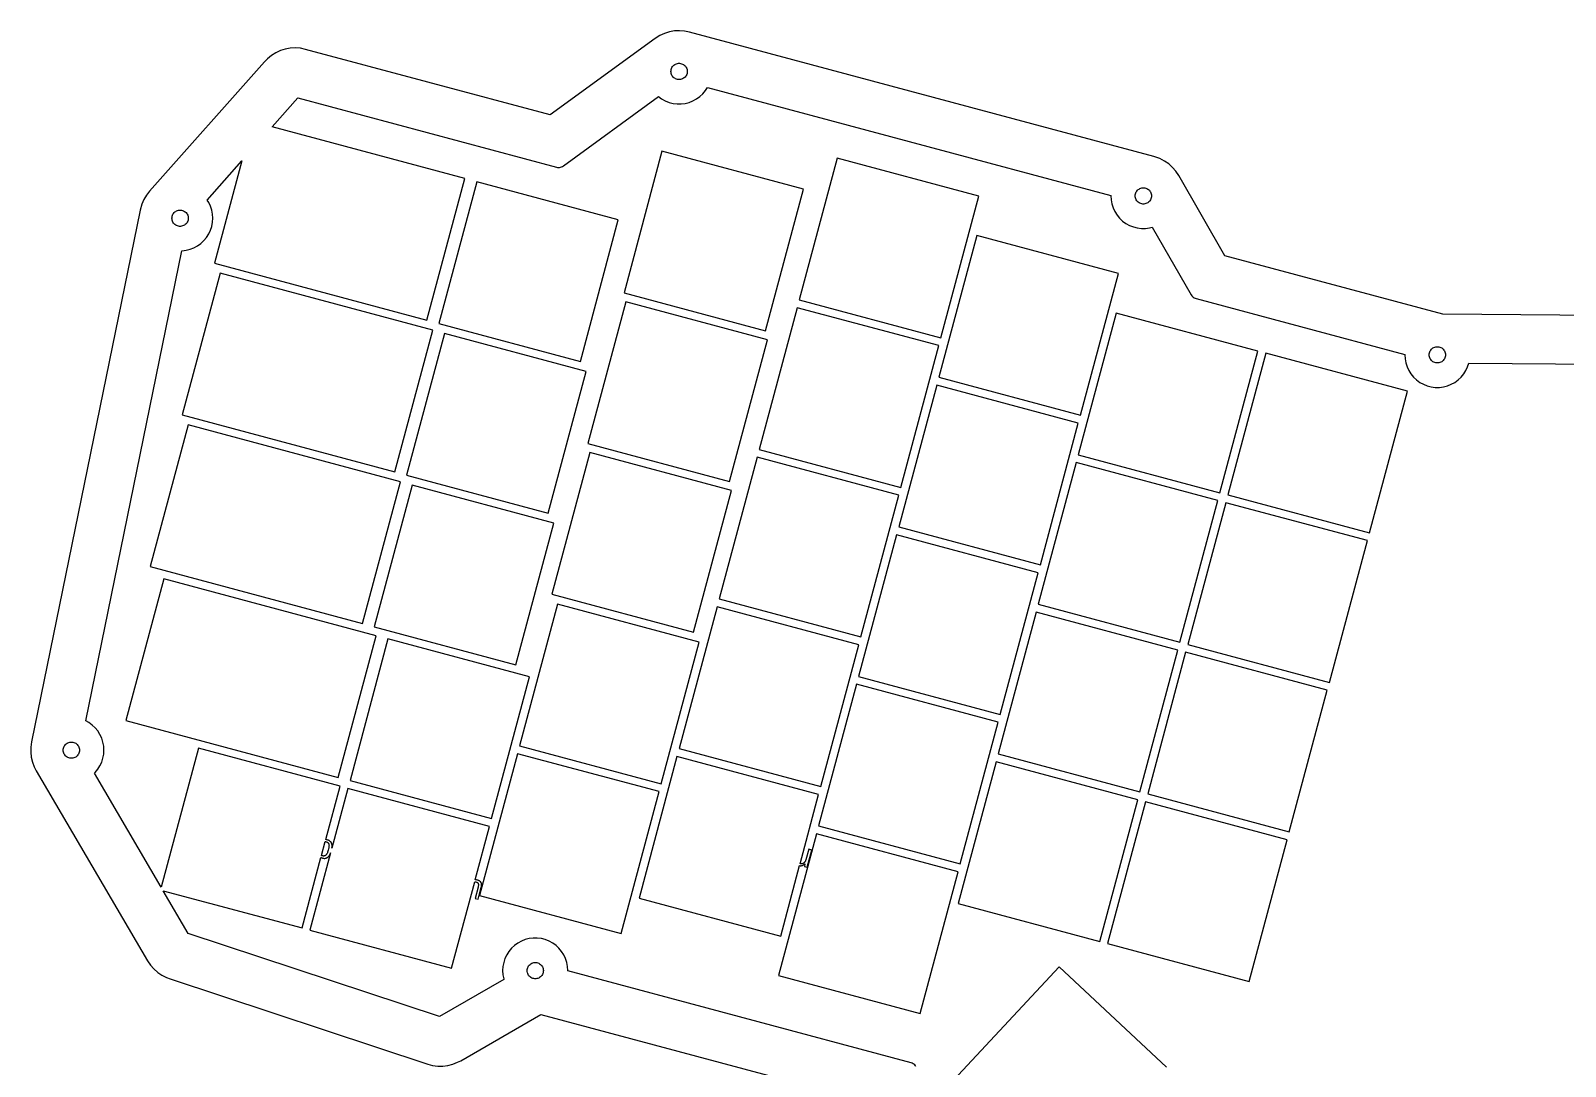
# Model space of a CAD drawing. Header units: metres. Extents: x -189 to 188, y -51 to 147.
# Drawn here: x -189.1 to -0.7, y 19.8 to 146.9 of the extents above; entities that cross this region are included whole.
import ezdxf

# ---------------------------------------------------------------- set-up
doc = ezdxf.new("R2010")
doc.units = ezdxf.units.M

msp = doc.modelspace()

# ---------------------------------------------------------------- linework, layer by layer
for p, q in [((-109.446, 146.926), (-110.073, 146.893)), ((-108.819, 146.88), (-109.446, 146.926)), ((-112.444, 145.966), (-125.308, 136.586)), ((-111.861, 146.332), (-112.444, 145.966)), ((-111.29, 146.594), (-111.861, 146.332)), ((-110.691, 146.782), (-111.29, 146.594)), ((-110.073, 146.893), (-110.691, 146.782)), ((-108.204, 146.756), (-108.819, 146.88)), ((-51.2139, 131.486), (-108.204, 146.756)), ((-160.037, 143.49), (-160.394, 143.126)), ((-159.549, 143.885), (-160.037, 143.49)), ((-159.016, 144.216), (-159.549, 143.885)), ((-158.445, 144.477), (-159.016, 144.216)), ((-157.846, 144.665), (-158.445, 144.477)), ((-157.228, 144.776), (-157.846, 144.665)), ((-156.601, 144.809), (-157.228, 144.776)), ((-155.974, 144.763), (-156.601, 144.809)), ((-155.359, 144.639), (-155.974, 144.763)), ((-125.308, 136.586), (-155.359, 144.639)), ((-160.394, 143.126), (-174.488, 127.232)), ((-110.498, 141.926), (-110.49, 142.051)), ((-110.49, 141.801), (-110.498, 141.926)), ((-110.49, 142.051), (-110.467, 142.175)), ((-110.467, 141.677), (-110.49, 141.801)), ((-110.467, 142.175), (-110.428, 142.294)), ((-110.428, 141.558), (-110.467, 141.677)), ((-110.428, 142.294), (-110.374, 142.408)), ((-110.374, 141.444), (-110.428, 141.558)), ((-110.374, 142.408), (-110.307, 142.514)), ((-110.307, 141.338), (-110.374, 141.444)), ((-110.307, 142.514), (-110.227, 142.611)), ((-110.227, 141.241), (-110.307, 141.338)), ((-110.227, 142.611), (-110.135, 142.697)), ((-110.135, 142.697), (-110.034, 142.77)), ((-110.034, 142.77), (-109.924, 142.831)), ((-109.924, 142.831), (-109.807, 142.877)), ((-109.807, 142.877), (-109.685, 142.908)), ((-109.685, 142.908), (-109.561, 142.924)), ((-109.561, 142.924), (-109.435, 142.924)), ((-109.435, 142.924), (-109.311, 142.908)), ((-109.311, 142.908), (-109.189, 142.877)), ((-109.189, 142.877), (-109.072, 142.831)), ((-109.072, 142.831), (-108.962, 142.77)), ((-108.962, 142.77), (-108.861, 142.697)), ((-108.861, 142.697), (-108.769, 142.611)), ((-108.769, 142.611), (-108.689, 142.514)), ((-108.689, 141.338), (-108.769, 141.241)), ((-108.689, 142.514), (-108.622, 142.408)), ((-108.622, 141.444), (-108.689, 141.338)), ((-108.622, 142.408), (-108.568, 142.294)), ((-108.568, 141.558), (-108.622, 141.444)), ((-108.568, 142.294), (-108.529, 142.175)), ((-108.529, 141.677), (-108.568, 141.558)), ((-108.529, 142.175), (-108.506, 142.051)), ((-108.506, 141.801), (-108.529, 141.677)), ((-108.506, 142.051), (-108.498, 141.926)), ((-108.498, 141.926), (-108.506, 141.801)), ((-110.135, 141.155), (-110.227, 141.241)), ((-110.034, 141.082), (-110.135, 141.155)), ((-109.924, 141.021), (-110.034, 141.082)), ((-109.807, 140.975), (-109.924, 141.021)), ((-109.685, 140.944), (-109.807, 140.975)), ((-109.561, 140.928), (-109.685, 140.944)), ((-109.435, 140.928), (-109.561, 140.928)), ((-109.311, 140.944), (-109.435, 140.928)), ((-109.189, 140.975), (-109.311, 140.944)), ((-109.072, 141.021), (-109.189, 140.975)), ((-108.962, 141.082), (-109.072, 141.021)), ((-108.861, 141.155), (-108.962, 141.082)), ((-108.769, 141.241), (-108.861, 141.155)), ((-106.582, 139.188), (-106.262, 139.575)), ((-106.262, 139.575), (-106.019, 139.958)), ((-106.019, 139.958), (-56.5057, 126.692)), ((-159.468, 135.127), (-156.315, 138.683)), ((-156.315, 138.683), (-124.553, 130.172)), ((-123.705, 130.33), (-112.038, 138.837)), ((-112.038, 138.837), (-111.641, 138.549)), ((-111.641, 138.549), (-111.201, 138.307)), ((-111.201, 138.307), (-110.734, 138.122)), ((-110.734, 138.122), (-110.247, 137.997)), ((-110.247, 137.997), (-109.749, 137.934)), ((-109.749, 137.934), (-109.247, 137.934)), ((-109.247, 137.934), (-108.748, 137.997)), ((-108.748, 137.997), (-108.262, 138.122)), ((-108.262, 138.122), (-107.795, 138.307)), ((-107.795, 138.307), (-107.355, 138.549)), ((-107.355, 138.549), (-106.948, 138.844)), ((-106.948, 138.844), (-106.582, 139.188)), ((-135.796, 128.784), (-159.468, 135.127)), ((-111.603, 132.138), (-116.262, 114.751)), ((-94.2163, 127.479), (-111.603, 132.138)), ((-167.434, 126.144), (-163.166, 130.957)), ((-163.166, 130.957), (-166.534, 118.386)), ((-124.553, 130.172), (-124.418, 130.146)), ((-124.418, 130.146), (-124.292, 130.138)), ((-124.292, 130.138), (-124.167, 130.146)), ((-124.167, 130.146), (-124.044, 130.17)), ((-124.044, 130.17), (-123.924, 130.209)), ((-123.924, 130.209), (-123.811, 130.262)), ((-123.811, 130.262), (-123.705, 130.33)), ((-90.089, 131.291), (-94.7477, 113.904)), ((-72.7023, 126.632), (-90.089, 131.291)), ((-50.4742, 131.224), (-51.2139, 131.486)), ((-49.9177, 130.933), (-50.4742, 131.224)), ((-49.4021, 130.574), (-49.9177, 130.933)), ((-48.9355, 130.154), (-49.4021, 130.574)), ((-48.5253, 129.679), (-48.9355, 130.154)), ((-140.454, 111.398), (-135.796, 128.784)), ((-134.346, 128.397), (-139.005, 111.01)), ((-116.959, 123.738), (-134.346, 128.397)), ((-48.1778, 129.156), (-48.5253, 129.679)), ((-42.4963, 119.315), (-48.1778, 129.156)), ((-174.874, 126.737), (-175.195, 126.198)), ((-174.488, 127.232), (-174.874, 126.737)), ((-98.875, 110.092), (-94.2163, 127.479)), ((-77.361, 109.245), (-72.7023, 126.632)), ((-56.5057, 126.692), (-56.508, 126.656)), ((-56.508, 126.656), (-56.4764, 126.155)), ((-53.508, 126.656), (-53.5001, 126.781)), ((-53.5001, 126.531), (-53.508, 126.656)), ((-53.5001, 126.781), (-53.4766, 126.905)), ((-53.4766, 126.407), (-53.5001, 126.531)), ((-53.4766, 126.905), (-53.4378, 127.024)), ((-53.4378, 126.288), (-53.4766, 126.407)), ((-53.4378, 127.024), (-53.3843, 127.138)), ((-53.3843, 126.174), (-53.4378, 126.288)), ((-53.3843, 127.138), (-53.317, 127.244)), ((-53.317, 127.244), (-53.237, 127.341)), ((-53.237, 127.341), (-53.1454, 127.426)), ((-53.1454, 127.426), (-53.0438, 127.5)), ((-53.0438, 127.5), (-52.9338, 127.561)), ((-52.9338, 127.561), (-52.817, 127.607)), ((-52.817, 127.607), (-52.6954, 127.638)), ((-52.6954, 127.638), (-52.5708, 127.654)), ((-52.5708, 127.654), (-52.4452, 127.654)), ((-52.4452, 127.654), (-52.3206, 127.638)), ((-52.3206, 127.638), (-52.199, 127.607)), ((-52.199, 127.607), (-52.0822, 127.561)), ((-52.0822, 127.561), (-51.9722, 127.5)), ((-51.9722, 127.5), (-51.8706, 127.426)), ((-51.8706, 127.426), (-51.779, 127.341)), ((-51.779, 127.341), (-51.699, 127.244)), ((-51.699, 127.244), (-51.6317, 127.138)), ((-51.6317, 127.138), (-51.5782, 127.024)), ((-51.5782, 126.288), (-51.6317, 126.174)), ((-51.5782, 127.024), (-51.5394, 126.905)), ((-51.5394, 126.407), (-51.5782, 126.288)), ((-51.5394, 126.905), (-51.5159, 126.781)), ((-51.5159, 126.531), (-51.5394, 126.407)), ((-51.5159, 126.781), (-51.508, 126.656)), ((-51.508, 126.656), (-51.5159, 126.531)), ((-175.646, 124.917), (-188.993, 59.6467)), ((-175.447, 125.622), (-175.646, 124.917)), ((-175.195, 126.198), (-175.447, 125.622)), ((-171.677, 124.283), (-171.623, 124.397)), ((-171.623, 124.397), (-171.556, 124.503)), ((-171.556, 124.503), (-171.476, 124.6)), ((-171.476, 124.6), (-171.384, 124.686)), ((-171.384, 124.686), (-171.283, 124.759)), ((-171.283, 124.759), (-171.173, 124.82)), ((-171.173, 124.82), (-171.056, 124.866)), ((-171.056, 124.866), (-170.934, 124.897)), ((-170.934, 124.897), (-170.81, 124.913)), ((-170.81, 124.913), (-170.684, 124.913)), ((-170.684, 124.913), (-170.56, 124.897)), ((-170.56, 124.897), (-170.438, 124.866)), ((-170.438, 124.866), (-170.321, 124.82)), ((-170.321, 124.82), (-170.211, 124.759)), ((-170.211, 124.759), (-170.11, 124.686)), ((-170.11, 124.686), (-170.018, 124.6)), ((-170.018, 124.6), (-169.938, 124.503)), ((-169.938, 124.503), (-169.871, 124.397)), ((-169.871, 124.397), (-169.817, 124.283)), ((-167.242, 125.842), (-167.434, 126.144)), ((-167.028, 125.387), (-167.242, 125.842)), ((-166.873, 124.91), (-167.028, 125.387)), ((-166.779, 124.416), (-166.873, 124.91)), ((-166.747, 123.915), (-166.779, 124.416)), ((-56.4764, 126.155), (-56.3823, 125.661)), ((-56.3823, 125.661), (-56.2271, 125.184)), ((-56.2271, 125.184), (-56.0132, 124.729)), ((-56.0132, 124.729), (-55.744, 124.305)), ((-53.317, 126.068), (-53.3843, 126.174)), ((-53.237, 125.971), (-53.317, 126.068)), ((-53.1454, 125.885), (-53.237, 125.971)), ((-53.0438, 125.812), (-53.1454, 125.885)), ((-52.9338, 125.751), (-53.0438, 125.812)), ((-52.817, 125.705), (-52.9338, 125.751)), ((-52.6954, 125.674), (-52.817, 125.705)), ((-52.5708, 125.658), (-52.6954, 125.674)), ((-52.4452, 125.658), (-52.5708, 125.658)), ((-52.3206, 125.674), (-52.4452, 125.658)), ((-52.199, 125.705), (-52.3206, 125.674)), ((-52.0822, 125.751), (-52.199, 125.705)), ((-51.9722, 125.812), (-52.0822, 125.751)), ((-51.8706, 125.885), (-51.9722, 125.812)), ((-51.779, 125.971), (-51.8706, 125.885)), ((-51.699, 126.068), (-51.779, 125.971)), ((-51.6317, 126.174), (-51.699, 126.068)), ((-171.747, 123.915), (-171.739, 124.04)), ((-171.739, 123.79), (-171.747, 123.915)), ((-171.739, 124.04), (-171.716, 124.164)), ((-171.716, 123.666), (-171.739, 123.79)), ((-171.716, 124.164), (-171.677, 124.283)), ((-171.677, 123.547), (-171.716, 123.666)), ((-171.623, 123.433), (-171.677, 123.547)), ((-171.556, 123.327), (-171.623, 123.433)), ((-171.476, 123.23), (-171.556, 123.327)), ((-171.384, 123.144), (-171.476, 123.23)), ((-171.283, 123.071), (-171.384, 123.144)), ((-171.173, 123.01), (-171.283, 123.071)), ((-171.056, 122.964), (-171.173, 123.01)), ((-170.934, 122.933), (-171.056, 122.964)), ((-170.81, 122.917), (-170.934, 122.933)), ((-170.684, 122.917), (-170.81, 122.917)), ((-170.56, 122.933), (-170.684, 122.917)), ((-170.438, 122.964), (-170.56, 122.933)), ((-170.321, 123.01), (-170.438, 122.964)), ((-170.211, 123.071), (-170.321, 123.01)), ((-170.11, 123.144), (-170.211, 123.071)), ((-170.018, 123.23), (-170.11, 123.144)), ((-169.938, 123.327), (-170.018, 123.23)), ((-169.871, 123.433), (-169.938, 123.327)), ((-169.817, 123.547), (-169.871, 123.433)), ((-169.817, 124.283), (-169.778, 124.164)), ((-169.778, 123.666), (-169.817, 123.547)), ((-169.778, 124.164), (-169.755, 124.04)), ((-169.755, 123.79), (-169.778, 123.666)), ((-169.755, 124.04), (-169.747, 123.915)), ((-169.747, 123.915), (-169.755, 123.79)), ((-167.242, 121.988), (-167.028, 122.443)), ((-167.028, 122.443), (-166.873, 122.92)), ((-166.873, 122.92), (-166.779, 123.414)), ((-166.779, 123.414), (-166.747, 123.915)), ((-121.618, 106.351), (-116.959, 123.738)), ((-55.744, 124.305), (-55.4239, 123.918)), ((-55.4239, 123.918), (-55.0577, 123.574)), ((-55.0577, 123.574), (-54.6513, 123.279)), ((-54.6513, 123.279), (-54.2111, 123.037)), ((-54.2111, 123.037), (-53.744, 122.852)), ((-53.744, 122.852), (-53.2575, 122.727)), ((-53.2575, 122.727), (-52.7592, 122.664)), ((-52.7592, 122.664), (-52.2568, 122.664)), ((-52.2568, 122.664), (-51.7585, 122.727)), ((-51.7585, 122.727), (-51.4413, 122.808)), ((-51.4413, 122.808), (-46.657, 114.521)), ((-168.604, 120.538), (-168.197, 120.833)), ((-168.197, 120.833), (-167.831, 121.177)), ((-167.831, 121.177), (-167.511, 121.564)), ((-167.511, 121.564), (-167.242, 121.988)), ((-72.966, 121.785), (-77.6247, 104.398)), ((-55.5793, 117.126), (-72.966, 121.785)), ((-182.339, 62.2358), (-170.543, 119.923)), ((-170.543, 119.923), (-170.496, 119.923)), ((-170.496, 119.923), (-169.997, 119.986)), ((-169.997, 119.986), (-169.511, 120.111)), ((-169.511, 120.111), (-169.044, 120.296)), ((-169.044, 120.296), (-168.604, 120.538)), ((-15.7488, 112.148), (-42.4963, 119.315)), ((-165.827, 117.161), (-170.485, 99.7747)), ((-166.534, 118.386), (-140.454, 111.398)), ((-139.747, 110.173), (-165.827, 117.161)), ((-60.238, 99.7393), (-55.5793, 117.126)), ((-116.038, 113.656), (-120.697, 96.269)), ((-116.262, 114.751), (-98.875, 110.092)), ((-98.6513, 108.997), (-116.038, 113.656)), ((-94.7477, 113.904), (-77.361, 109.245)), ((-46.657, 114.521), (-46.5681, 114.392)), ((-46.5681, 114.392), (-46.4831, 114.299)), ((-46.4831, 114.299), (-46.3872, 114.218)), ((-46.3872, 114.218), (-46.2819, 114.15)), ((-46.2819, 114.15), (-46.1688, 114.095)), ((-46.1688, 114.095), (-46.0498, 114.055)), ((-46.0498, 114.055), (-20.4247, 107.189)), ((-95.007, 112.938), (-99.6657, 95.551)), ((-77.6203, 108.279), (-95.007, 112.938)), ((-55.843, 112.279), (-60.5017, 94.892)), ((-38.4563, 107.62), (-55.843, 112.279)), ((14.8227, 111.899), (-15.7488, 112.148)), ((-144.405, 92.7866), (-139.747, 110.173)), ((-138.298, 109.785), (-142.957, 92.398)), ((-139.005, 111.01), (-121.618, 106.351)), ((-120.911, 105.126), (-138.298, 109.785)), ((-103.31, 91.6103), (-98.6513, 108.997)), ((-82.279, 90.8923), (-77.6203, 108.279)), ((-43.115, 90.2333), (-38.4563, 107.62)), ((-17.4191, 107.278), (-17.3956, 107.402)), ((-17.3956, 107.402), (-17.3568, 107.521)), ((-17.3568, 107.521), (-17.3033, 107.635)), ((-17.3033, 107.635), (-17.236, 107.741)), ((-17.236, 107.741), (-17.1559, 107.838)), ((-17.1559, 107.838), (-17.0644, 107.924)), ((-17.0644, 107.924), (-16.9628, 107.997)), ((-16.9628, 107.997), (-16.8528, 108.058)), ((-16.8528, 108.058), (-16.736, 108.104)), ((-16.736, 108.104), (-16.6144, 108.135)), ((-16.6144, 108.135), (-16.4898, 108.151)), ((-16.4898, 108.151), (-16.3642, 108.151)), ((-16.3642, 108.151), (-16.2396, 108.135)), ((-16.2396, 108.135), (-16.118, 108.104)), ((-16.118, 108.104), (-16.0012, 108.058)), ((-16.0012, 108.058), (-15.8912, 107.997)), ((-15.8912, 107.997), (-15.7896, 107.924)), ((-15.7896, 107.924), (-15.698, 107.838)), ((-15.698, 107.838), (-15.618, 107.741)), ((-15.618, 107.741), (-15.5507, 107.635)), ((-15.5507, 107.635), (-15.4972, 107.521)), ((-15.4972, 107.521), (-15.4584, 107.402)), ((-15.4584, 107.402), (-15.4349, 107.278)), ((-37.49, 107.362), (-42.1487, 89.975)), ((-20.1033, 102.703), (-37.49, 107.362)), ((-20.4247, 107.189), (-20.427, 107.153)), ((-20.427, 107.153), (-20.3954, 106.652)), ((-20.3954, 106.652), (-20.3013, 106.158)), ((-20.3013, 106.158), (-20.1461, 105.681)), ((-20.1461, 105.681), (-19.9322, 105.226)), ((-17.427, 107.153), (-17.4191, 107.278)), ((-17.4191, 107.028), (-17.427, 107.153)), ((-17.3956, 106.904), (-17.4191, 107.028)), ((-17.3568, 106.785), (-17.3956, 106.904)), ((-17.3033, 106.671), (-17.3568, 106.785)), ((-17.236, 106.565), (-17.3033, 106.671)), ((-17.1559, 106.468), (-17.236, 106.565)), ((-17.0644, 106.382), (-17.1559, 106.468)), ((-16.9628, 106.309), (-17.0644, 106.382)), ((-16.8528, 106.248), (-16.9628, 106.309)), ((-16.736, 106.202), (-16.8528, 106.248)), ((-16.6144, 106.171), (-16.736, 106.202)), ((-16.4898, 106.155), (-16.6144, 106.171)), ((-16.3642, 106.155), (-16.4898, 106.155)), ((-16.2396, 106.171), (-16.3642, 106.155)), ((-16.118, 106.202), (-16.2396, 106.171)), ((-16.0012, 106.248), (-16.118, 106.202)), ((-15.8912, 106.309), (-16.0012, 106.248)), ((-15.7896, 106.382), (-15.8912, 106.309)), ((-15.698, 106.468), (-15.7896, 106.382)), ((-15.618, 106.565), (-15.698, 106.468)), ((-15.5507, 106.671), (-15.618, 106.565)), ((-15.4972, 106.785), (-15.5507, 106.671)), ((-15.4584, 106.904), (-15.4972, 106.785)), ((-15.4349, 107.028), (-15.4584, 106.904)), ((-15.4349, 107.278), (-15.427, 107.153)), ((-15.427, 107.153), (-15.4349, 107.028)), ((-12.9218, 105.226), (-12.7079, 105.681)), ((-12.7079, 105.681), (-12.5646, 106.122)), ((-12.5646, 106.122), (11.5817, 105.925)), ((-125.57, 87.7393), (-120.911, 105.126)), ((-77.6247, 104.398), (-60.238, 99.7393)), ((-19.9322, 105.226), (-19.663, 104.802)), ((-19.663, 104.802), (-19.3428, 104.415)), ((-19.3428, 104.415), (-18.9767, 104.071)), ((-18.9767, 104.071), (-18.5703, 103.776)), ((-18.5703, 103.776), (-18.1301, 103.534)), ((-14.7239, 103.534), (-14.2837, 103.776)), ((-14.2837, 103.776), (-13.8773, 104.071)), ((-13.8773, 104.071), (-13.5111, 104.415)), ((-13.5111, 104.415), (-13.1909, 104.802)), ((-13.1909, 104.802), (-12.9218, 105.226)), ((-77.884, 103.432), (-82.5427, 86.045)), ((-60.4973, 98.7729), (-77.884, 103.432)), ((-24.762, 85.3163), (-20.1033, 102.703)), ((-18.1301, 103.534), (-17.663, 103.349)), ((-17.663, 103.349), (-17.1765, 103.224)), ((-17.1765, 103.224), (-16.6781, 103.161)), ((-16.6781, 103.161), (-16.1758, 103.161)), ((-16.1758, 103.161), (-15.6775, 103.224)), ((-15.6775, 103.224), (-15.1909, 103.349)), ((-15.1909, 103.349), (-14.7239, 103.534)), ((-169.779, 98.5504), (-174.437, 81.1637)), ((-170.485, 99.7747), (-144.405, 92.7866)), ((-143.699, 91.5623), (-169.779, 98.5504)), ((-65.156, 81.3863), (-60.4973, 98.7729)), ((-120.697, 96.269), (-103.31, 91.6103)), ((-120.472, 95.1737), (-125.131, 77.787)), ((-103.085, 90.515), (-120.472, 95.1737)), ((-99.924, 94.5857), (-104.583, 77.199)), ((-82.5373, 89.927), (-99.924, 94.5857)), ((-99.6657, 95.551), (-82.279, 90.8923)), ((-60.5017, 94.892), (-43.115, 90.2333)), ((-142.957, 92.398), (-125.57, 87.7393)), ((-60.7599, 93.9267), (-65.4187, 76.54)), ((-43.3733, 89.268), (-60.7599, 93.9267)), ((-148.357, 74.1756), (-143.699, 91.5623)), ((-142.25, 91.1737), (-146.909, 73.787)), ((-124.863, 86.515), (-142.25, 91.1737)), ((-107.744, 73.1283), (-103.085, 90.515)), ((-87.196, 72.5403), (-82.5373, 89.927)), ((-48.032, 71.8813), (-43.3733, 89.268)), ((-42.408, 89.0087), (-47.0667, 71.622)), ((-25.0213, 84.35), (-42.408, 89.0087)), ((-42.1487, 89.975), (-24.762, 85.3163)), ((-129.522, 69.1283), (-124.863, 86.515)), ((-82.8009, 85.0797), (-87.4597, 67.693)), ((-65.4143, 80.421), (-82.8009, 85.0797)), ((-82.5427, 86.045), (-65.156, 81.3863)), ((-29.68, 66.9633), (-25.0213, 84.35)), ((-174.437, 81.1637), (-148.357, 74.1756)), ((-172.765, 79.6794), (-177.423, 62.2927)), ((-146.685, 72.6913), (-172.765, 79.6794)), ((-70.073, 63.0343), (-65.4143, 80.421)), ((-125.131, 77.787), (-107.744, 73.1283)), ((-124.424, 76.5617), (-129.083, 59.175)), ((-107.037, 71.903), (-124.424, 76.5617)), ((-104.842, 76.2327), (-109.501, 58.846)), ((-87.4553, 71.574), (-104.842, 76.2327)), ((-104.583, 77.199), (-87.196, 72.5403)), ((-65.6779, 75.5737), (-70.3367, 58.187)), ((-48.2913, 70.9149), (-65.6779, 75.5737)), ((-65.4187, 76.54), (-48.032, 71.8813)), ((-146.909, 73.787), (-129.522, 69.1283)), ((-151.343, 55.3046), (-146.685, 72.6913)), ((-145.235, 72.3037), (-149.894, 54.917)), ((-127.848, 67.645), (-145.235, 72.3037)), ((-111.696, 54.5163), (-107.037, 71.903)), ((-47.0667, 71.622), (-29.68, 66.9633)), ((-92.114, 54.1873), (-87.4553, 71.574)), ((-52.95, 53.5283), (-48.2913, 70.9149)), ((-47.325, 70.6567), (-51.9837, 53.27)), ((-29.9383, 65.998), (-47.325, 70.6567)), ((-132.507, 50.2583), (-127.848, 67.645)), ((-87.7189, 66.7267), (-92.3777, 49.34)), ((-70.3323, 62.0679), (-87.7189, 66.7267)), ((-87.4597, 67.693), (-70.073, 63.0343)), ((-34.597, 48.6113), (-29.9383, 65.998)), ((-181.951, 62.0223), (-182.339, 62.2358)), ((-177.423, 62.2927), (-151.343, 55.3046)), ((-181.544, 61.727), (-181.951, 62.0223)), ((-181.178, 61.3832), (-181.544, 61.727)), ((-180.858, 60.9961), (-181.178, 61.3832)), ((-180.589, 60.572), (-180.858, 60.9961)), ((-180.375, 60.1175), (-180.589, 60.572)), ((-74.991, 44.6813), (-70.3323, 62.0679)), ((-189.08, 59.0248), (-189.088, 58.397)), ((-189.088, 58.397), (-189.017, 57.7731)), ((-188.993, 59.6467), (-189.08, 59.0248)), ((-185.094, 58.645), (-185.086, 58.7703)), ((-185.086, 58.5197), (-185.094, 58.645)), ((-185.086, 58.7703), (-185.063, 58.8937)), ((-185.063, 58.3963), (-185.086, 58.5197)), ((-185.063, 58.8937), (-185.024, 59.0131)), ((-185.024, 58.2769), (-185.063, 58.3963)), ((-185.024, 59.0131), (-184.97, 59.1267)), ((-184.97, 59.1267), (-184.903, 59.2328)), ((-184.903, 59.2328), (-184.823, 59.3295)), ((-184.823, 59.3295), (-184.731, 59.4155)), ((-184.731, 59.4155), (-184.63, 59.4893)), ((-184.63, 59.4893), (-184.52, 59.5498)), ((-184.52, 59.5498), (-184.403, 59.596)), ((-184.403, 59.596), (-184.281, 59.6273)), ((-184.281, 59.6273), (-184.157, 59.643)), ((-184.157, 59.643), (-184.031, 59.643)), ((-184.031, 59.643), (-183.907, 59.6273)), ((-183.907, 59.6273), (-183.785, 59.596)), ((-183.785, 59.596), (-183.668, 59.5498)), ((-183.668, 59.5498), (-183.558, 59.4893)), ((-183.558, 59.4893), (-183.457, 59.4155)), ((-183.457, 59.4155), (-183.365, 59.3295)), ((-183.365, 59.3295), (-183.285, 59.2328)), ((-183.285, 59.2328), (-183.218, 59.1267)), ((-183.218, 59.1267), (-183.164, 59.0131)), ((-183.164, 59.0131), (-183.125, 58.8937)), ((-183.125, 58.3963), (-183.164, 58.2769)), ((-183.125, 58.8937), (-183.102, 58.7703)), ((-183.102, 58.5197), (-183.125, 58.3963)), ((-183.102, 58.7703), (-183.094, 58.645)), ((-183.094, 58.645), (-183.102, 58.5197)), ((-180.22, 59.6397), (-180.375, 60.1175)), ((-180.126, 59.1463), (-180.22, 59.6397)), ((-180.094, 58.645), (-180.126, 59.1463)), ((-180.126, 58.1437), (-180.094, 58.645)), ((-168.505, 58.8687), (-173.073, 41.8192)), ((-151.118, 54.21), (-168.505, 58.8687)), ((-129.083, 59.175), (-111.696, 54.5163)), ((-109.501, 58.846), (-92.114, 54.1873)), ((-189.017, 57.7731), (-188.869, 57.1629)), ((-188.869, 57.1629), (-188.646, 56.576)), ((-188.646, 56.576), (-188.408, 56.1167)), ((-184.97, 58.1632), (-185.024, 58.2769)), ((-184.903, 58.0572), (-184.97, 58.1632)), ((-184.823, 57.9604), (-184.903, 58.0572)), ((-184.731, 57.8745), (-184.823, 57.9604)), ((-184.63, 57.8007), (-184.731, 57.8745)), ((-184.52, 57.7402), (-184.63, 57.8007)), ((-184.403, 57.6939), (-184.52, 57.7402)), ((-184.281, 57.6627), (-184.403, 57.6939)), ((-184.157, 57.647), (-184.281, 57.6627)), ((-184.031, 57.647), (-184.157, 57.647)), ((-183.907, 57.6627), (-184.031, 57.647)), ((-183.785, 57.6939), (-183.907, 57.6627)), ((-183.668, 57.7402), (-183.785, 57.6939)), ((-183.558, 57.8007), (-183.668, 57.7402)), ((-183.457, 57.8745), (-183.558, 57.8007)), ((-183.365, 57.9604), (-183.457, 57.8745)), ((-183.285, 58.0572), (-183.365, 57.9604)), ((-183.218, 58.1632), (-183.285, 58.0572)), ((-183.164, 58.2769), (-183.218, 58.1632)), ((-180.858, 56.2939), (-180.589, 56.718)), ((-180.589, 56.718), (-180.375, 57.1725)), ((-180.375, 57.1725), (-180.22, 57.6502)), ((-180.22, 57.6502), (-180.126, 58.1437)), ((-129.342, 58.2097), (-134.001, 40.823)), ((-111.955, 53.5509), (-129.342, 58.2097)), ((-109.76, 57.8797), (-114.419, 40.493)), ((-92.3733, 53.2209), (-109.76, 57.8797)), ((-70.5959, 57.2217), (-75.2547, 39.835)), ((-53.2093, 52.563), (-70.5959, 57.2217)), ((-70.3367, 58.187), (-52.95, 53.5283)), ((-188.408, 56.1167), (-174.732, 32.7827)), ((-181.276, 55.8148), (-181.178, 55.9068)), ((-173.073, 41.8192), (-181.276, 55.8148)), ((-181.178, 55.9068), (-180.858, 56.2939)), ((-149.894, 54.917), (-132.507, 50.2583)), ((-152.873, 47.6623), (-151.118, 54.21)), ((-150.153, 53.9507), (-152.121, 46.6062)), ((-132.766, 49.2919), (-150.153, 53.9507)), ((-116.614, 36.1643), (-111.955, 53.5509)), ((-94.6528, 44.7138), (-92.3733, 53.2209)), ((-51.9837, 53.27), (-34.597, 48.6113)), ((-57.868, 35.1763), (-53.2093, 52.563)), ((-52.243, 52.3037), (-56.9017, 34.917)), ((-34.8563, 47.645), (-52.243, 52.3037)), ((-134.526, 42.7249), (-132.766, 49.2919)), ((-92.3777, 49.34), (-74.991, 44.6813)), ((-153.396, 45.711), (-152.937, 47.4225)), ((-152.937, 47.4225), (-152.914, 47.4207)), ((-152.914, 47.4207), (-152.848, 47.4092)), ((-152.79, 47.6527), (-152.873, 47.6623)), ((-152.848, 47.4092), (-152.776, 47.3893)), ((-152.691, 47.6326), (-152.79, 47.6527)), ((-152.776, 47.3893), (-152.739, 47.3757)), ((-152.739, 47.3757), (-152.705, 47.3604)), ((-152.705, 47.3604), (-152.673, 47.3431)), ((-152.597, 47.606), (-152.691, 47.6326)), ((-152.673, 47.3431), (-152.644, 47.3241)), ((-152.644, 47.3241), (-152.618, 47.3033)), ((-152.618, 47.3033), (-152.594, 47.2807)), ((-152.541, 47.5857), (-152.597, 47.606)), ((-152.594, 47.2807), (-152.572, 47.2563)), ((-152.572, 47.2563), (-152.553, 47.2301)), ((-152.553, 47.2301), (-152.535, 47.2023)), ((-152.488, 47.5629), (-152.541, 47.5857)), ((-152.535, 47.2023), (-152.52, 47.1726)), ((-152.52, 47.1726), (-152.507, 47.1412)), ((-152.507, 47.1412), (-152.496, 47.1081)), ((-152.496, 47.1081), (-152.488, 47.0732)), ((-152.439, 47.5377), (-152.488, 47.5629)), ((-152.394, 47.5099), (-152.439, 47.5377)), ((-152.352, 47.4797), (-152.394, 47.5099)), ((-152.314, 47.447), (-152.352, 47.4797)), ((-152.279, 47.412), (-152.314, 47.447)), ((-152.247, 47.375), (-152.279, 47.412)), ((-152.219, 47.336), (-152.247, 47.375)), ((-152.193, 47.295), (-152.219, 47.336)), ((-152.171, 47.252), (-152.193, 47.295)), ((-152.152, 47.207), (-152.171, 47.252)), ((-152.135, 47.1599), (-152.152, 47.207)), ((-152.122, 47.111), (-152.135, 47.1599)), ((-152.111, 47.0602), (-152.122, 47.111)), ((-92.636, 48.3747), (-97.2947, 30.988)), ((-75.2493, 43.716), (-92.636, 48.3747)), ((-39.515, 30.2583), (-34.8563, 47.645)), ((-155.777, 36.8233), (-153.458, 45.4762)), ((-152.274, 46.0356), (-154.812, 36.564)), ((-153.458, 45.4762), (-153.431, 45.4623)), ((-153.431, 45.4623), (-153.375, 45.4382)), ((-153.357, 45.6948), (-153.396, 45.711)), ((-153.375, 45.4382), (-153.316, 45.4169)), ((-153.283, 45.6712), (-153.357, 45.6948)), ((-153.316, 45.4169), (-153.253, 45.3983)), ((-153.242, 45.6616), (-153.283, 45.6712)), ((-153.253, 45.3983), (-153.192, 45.3838)), ((-153.203, 45.655), (-153.242, 45.6616)), ((-153.165, 45.6513), (-153.203, 45.655)), ((-153.192, 45.3838), (-153.133, 45.3735)), ((-153.129, 45.6506), (-153.165, 45.6513)), ((-153.133, 45.3735), (-153.076, 45.3674)), ((-153.094, 45.6528), (-153.129, 45.6506)), ((-153.06, 45.6579), (-153.094, 45.6528)), ((-153.076, 45.3674), (-153.021, 45.3655)), ((-153.027, 45.6659), (-153.06, 45.6579)), ((-152.996, 45.6767), (-153.027, 45.6659)), ((-153.021, 45.3655), (-152.968, 45.3677)), ((-152.966, 45.6902), (-152.996, 45.6767)), ((-152.968, 45.3677), (-152.916, 45.3742)), ((-152.937, 45.7062), (-152.966, 45.6902)), ((-152.908, 45.7248), (-152.937, 45.7062)), ((-152.916, 45.3742), (-152.867, 45.3848)), ((-152.881, 45.746), (-152.908, 45.7248)), ((-152.855, 45.7698), (-152.881, 45.746)), ((-152.867, 45.3848), (-152.819, 45.3993)), ((-152.83, 45.7963), (-152.855, 45.7698)), ((-152.805, 45.8254), (-152.83, 45.7963)), ((-152.819, 45.3993), (-152.772, 45.417)), ((-152.782, 45.8568), (-152.805, 45.8254)), ((-152.759, 45.8906), (-152.782, 45.8568)), ((-152.772, 45.417), (-152.727, 45.4381)), ((-152.716, 45.9652), (-152.759, 45.8906)), ((-152.727, 45.4381), (-152.684, 45.4623)), ((-152.676, 46.0491), (-152.716, 45.9652)), ((-152.684, 45.4623), (-152.643, 45.4898)), ((-152.639, 46.1425), (-152.676, 46.0491)), ((-152.643, 45.4898), (-152.603, 45.5206)), ((-152.604, 46.2443), (-152.639, 46.1425)), ((-152.57, 46.3546), (-152.604, 46.2443)), ((-152.603, 45.5206), (-152.565, 45.5546)), ((-152.525, 46.5266), (-152.57, 46.3546)), ((-152.565, 45.5546), (-152.529, 45.5917)), ((-152.529, 45.5917), (-152.494, 45.6317)), ((-152.503, 46.6338), (-152.525, 46.5266)), ((-152.486, 46.7344), (-152.503, 46.6338)), ((-152.494, 45.6317), (-152.461, 45.6746)), ((-152.488, 47.0732), (-152.481, 47.0366)), ((-152.475, 46.8287), (-152.486, 46.7344)), ((-152.481, 47.0366), (-152.476, 46.9983)), ((-152.476, 46.9983), (-152.472, 46.9168)), ((-152.472, 46.9168), (-152.475, 46.8287)), ((-152.461, 45.6746), (-152.429, 45.7205)), ((-152.429, 45.7205), (-152.398, 45.7693)), ((-152.398, 45.7693), (-152.369, 45.821)), ((-152.369, 45.821), (-152.342, 45.8756)), ((-152.342, 45.8756), (-152.29, 45.9917)), ((-152.29, 45.9917), (-152.274, 46.0356)), ((-152.121, 46.6062), (-152.113, 46.6526)), ((-152.113, 46.6526), (-152.1, 46.7778)), ((-152.104, 47.0075), (-152.111, 47.0602)), ((-152.099, 46.9529), (-152.104, 47.0075)), ((-152.1, 46.7778), (-152.097, 46.838)), ((-152.096, 46.8964), (-152.099, 46.9529)), ((-152.097, 46.838), (-152.096, 46.8964)), ((-93.5915, 46.4826), (-93.9388, 45.1895)), ((-93.6634, 44.7306), (-93.2206, 46.3833)), ((-93.2206, 46.3833), (-93.5915, 46.4826)), ((-97.032, 35.8343), (-94.7173, 44.473)), ((-94.7173, 44.473), (-94.699, 44.4698)), ((-94.699, 44.4698), (-94.6304, 44.4633)), ((-94.6199, 44.7052), (-94.6528, 44.7138)), ((-94.6304, 44.4633), (-94.566, 44.4622)), ((-94.5502, 44.6943), (-94.6199, 44.7052)), ((-94.566, 44.4622), (-94.5048, 44.4657)), ((-94.5161, 44.6919), (-94.5502, 44.6943)), ((-94.4824, 44.6917), (-94.5161, 44.6919)), ((-94.5048, 44.4657), (-94.4466, 44.4738)), ((-94.4493, 44.6935), (-94.4824, 44.6917)), ((-94.4167, 44.6974), (-94.4493, 44.6935)), ((-94.4466, 44.4738), (-94.3914, 44.4866)), ((-94.3846, 44.7035), (-94.4167, 44.6974)), ((-94.3914, 44.4866), (-94.3382, 44.5043)), ((-94.3534, 44.7116), (-94.3846, 44.7035)), ((-94.3229, 44.7216), (-94.3534, 44.7116)), ((-94.3382, 44.5043), (-94.2876, 44.5263)), ((-94.2932, 44.7334), (-94.3229, 44.7216)), ((-94.2644, 44.7472), (-94.2932, 44.7334)), ((-94.2876, 44.5263), (-94.2396, 44.5525)), ((-94.2363, 44.7629), (-94.2644, 44.7472)), ((-94.2396, 44.5525), (-94.1709, 44.5994)), ((-94.2091, 44.7805), (-94.2363, 44.7629)), ((-94.1824, 44.8002), (-94.2091, 44.7805)), ((-94.1566, 44.8219), (-94.1824, 44.8002)), ((-94.1709, 44.5994), (-94.1041, 44.6534)), ((-94.1318, 44.8455), (-94.1566, 44.8219)), ((-94.1079, 44.871), (-94.1318, 44.8455)), ((-94.0549, 44.6915), (-94.1228, 44.3723)), ((-94.1228, 44.3723), (-93.7722, 44.2783)), ((-94.0631, 44.928), (-94.1079, 44.871)), ((-94.1041, 44.6534), (-94.0606, 44.6931)), ((-94.0219, 44.9929), (-94.0631, 44.928)), ((-94.0606, 44.6931), (-94.0549, 44.6915)), ((-94.0028, 45.0284), (-94.0219, 44.9929)), ((-93.9684, 45.1051), (-94.0028, 45.0284)), ((-93.9388, 45.1895), (-93.9684, 45.1051)), ((-93.7722, 44.2783), (-93.6634, 44.7306)), ((-79.908, 26.3293), (-75.2493, 43.716)), ((-137.425, 31.9053), (-134.587, 42.4975)), ((-134.587, 42.4975), (-134.545, 42.496)), ((-134.182, 41.8166), (-134.548, 40.4518)), ((-134.545, 42.496), (-134.512, 42.4923)), ((-134.489, 42.7261), (-134.526, 42.7249)), ((-134.512, 42.4923), (-134.446, 42.4784)), ((-134.425, 42.7233), (-134.489, 42.7261)), ((-134.446, 42.4784), (-134.383, 42.4592)), ((-134.358, 42.7145), (-134.425, 42.7233)), ((-134.383, 42.4592), (-134.327, 42.4372)), ((-134.286, 42.7), (-134.358, 42.7145)), ((-134.327, 42.4372), (-134.279, 42.4125)), ((-134.2, 42.6768), (-134.286, 42.7)), ((-134.279, 42.4125), (-134.238, 42.3848)), ((-134.238, 42.3848), (-134.221, 42.3693)), ((-134.221, 42.3693), (-134.204, 42.3526)), ((-134.204, 42.3526), (-134.19, 42.3346)), ((-134.113, 42.6456), (-134.2, 42.6768)), ((-134.19, 42.3346), (-134.177, 42.3155)), ((-134.152, 41.9431), (-134.182, 41.8166)), ((-134.177, 42.3155), (-134.166, 42.2952)), ((-134.177, 40.3524), (-133.783, 41.8236)), ((-134.166, 42.2952), (-134.149, 42.2508)), ((-134.14, 42.0179), (-134.152, 41.9431)), ((-134.149, 42.2508), (-134.137, 42.201)), ((-134.133, 42.0851), (-134.14, 42.0179)), ((-134.137, 42.201), (-134.132, 42.1458)), ((-134.132, 42.1458), (-134.133, 42.0851)), ((-134.072, 42.6282), (-134.113, 42.6456)), ((-134.034, 42.6095), (-134.072, 42.6282)), ((-133.999, 42.5896), (-134.034, 42.6095)), ((-133.966, 42.5684), (-133.999, 42.5896)), ((-133.935, 42.546), (-133.966, 42.5684)), ((-133.907, 42.5222), (-133.935, 42.546)), ((-133.88, 42.4969), (-133.907, 42.5222)), ((-133.856, 42.4701), (-133.88, 42.4969)), ((-133.835, 42.4418), (-133.856, 42.4701)), ((-133.816, 42.412), (-133.835, 42.4418)), ((-133.799, 42.3807), (-133.816, 42.412)), ((-133.784, 42.3481), (-133.799, 42.3807)), ((-133.772, 42.3137), (-133.784, 42.3481)), ((-133.783, 41.8236), (-133.762, 41.9284)), ((-133.761, 42.2777), (-133.772, 42.3137)), ((-133.762, 41.9284), (-133.749, 42.0261)), ((-133.754, 42.24), (-133.761, 42.2777)), ((-133.748, 42.2005), (-133.754, 42.24)), ((-133.749, 42.0261), (-133.746, 42.0723)), ((-133.745, 42.1594), (-133.748, 42.2005)), ((-133.746, 42.0723), (-133.745, 42.1594)), ((-169.746, 36.1423), (-172.822, 41.3905)), ((-172.822, 41.3905), (-155.777, 36.8233)), ((-134.548, 40.4518), (-134.177, 40.3524)), ((-134.001, 40.823), (-116.614, 36.1643)), ((-114.419, 40.493), (-97.032, 35.8343)), ((-75.2547, 39.835), (-57.868, 35.1763)), ((-138.905, 25.96), (-169.746, 36.1423)), ((-154.812, 36.564), (-137.425, 31.9053)), ((-130.393, 33.9381), (-130.662, 33.514)), ((-130.073, 34.3252), (-130.393, 33.9381)), ((-129.707, 34.669), (-130.073, 34.3252)), ((-129.3, 34.9643), (-129.707, 34.669)), ((-128.86, 35.2063), (-129.3, 34.9643)), ((-128.393, 35.3912), (-128.86, 35.2063)), ((-127.907, 35.5161), (-128.393, 35.3912)), ((-127.408, 35.5791), (-127.907, 35.5161)), ((-126.906, 35.5791), (-127.408, 35.5791)), ((-126.407, 35.5161), (-126.906, 35.5791)), ((-125.921, 35.3912), (-126.407, 35.5161)), ((-125.454, 35.2063), (-125.921, 35.3912)), ((-125.014, 34.9643), (-125.454, 35.2063)), ((-124.607, 34.669), (-125.014, 34.9643)), ((-124.241, 34.3252), (-124.607, 34.669)), ((-123.921, 33.9381), (-124.241, 34.3252)), ((-123.652, 33.514), (-123.921, 33.9381)), ((-56.9017, 34.917), (-39.515, 30.2583)), ((-174.732, 32.7827), (-174.381, 32.262)), ((-174.381, 32.262), (-173.967, 31.7894)), ((-131.125, 32.0883), (-131.157, 31.587)), ((-131.031, 32.5817), (-131.125, 32.0883)), ((-130.876, 33.0595), (-131.031, 32.5817)), ((-130.662, 33.514), (-130.876, 33.0595)), ((-128.087, 31.9551), (-128.033, 32.0687)), ((-128.033, 32.0687), (-127.966, 32.1748)), ((-127.966, 32.1748), (-127.886, 32.2715)), ((-127.886, 32.2715), (-127.794, 32.3575)), ((-127.794, 32.3575), (-127.693, 32.4313)), ((-127.693, 32.4313), (-127.583, 32.4918)), ((-127.583, 32.4918), (-127.466, 32.538)), ((-127.466, 32.538), (-127.344, 32.5693)), ((-127.344, 32.5693), (-127.22, 32.585)), ((-127.22, 32.585), (-127.094, 32.585)), ((-127.094, 32.585), (-126.97, 32.5693)), ((-126.97, 32.5693), (-126.848, 32.538)), ((-126.848, 32.538), (-126.731, 32.4918)), ((-126.731, 32.4918), (-126.621, 32.4313)), ((-126.621, 32.4313), (-126.52, 32.3575)), ((-126.52, 32.3575), (-126.428, 32.2715)), ((-126.428, 32.2715), (-126.348, 32.1748)), ((-126.348, 32.1748), (-126.281, 32.0687)), ((-126.281, 32.0687), (-126.227, 31.9551)), ((-123.438, 33.0595), (-123.652, 33.514)), ((-123.283, 32.5817), (-123.438, 33.0595)), ((-123.189, 32.0883), (-123.283, 32.5817)), ((-123.157, 31.587), (-123.189, 32.0883)), ((-62.8386, 32.0549), (-88.1133, 5.03285)), ((-49.6927, 19.7591), (-62.8386, 32.0549)), ((-173.967, 31.7894), (-173.498, 31.3723)), ((-173.498, 31.3723), (-172.98, 31.0173)), ((-172.98, 31.0173), (-172.422, 30.7301)), ((-172.422, 30.7301), (-171.986, 30.5631)), ((-171.986, 30.5631), (-140.361, 20.1221)), ((-131.007, 30.5189), (-138.905, 25.96)), ((-131.157, 31.587), (-131.125, 31.0857)), ((-131.125, 31.0857), (-131.031, 30.5922)), ((-131.031, 30.5922), (-131.007, 30.5189)), ((-128.157, 31.587), (-128.149, 31.7123)), ((-128.149, 31.4617), (-128.157, 31.587)), ((-128.149, 31.7123), (-128.126, 31.8357)), ((-128.126, 31.3383), (-128.149, 31.4617)), ((-128.126, 31.8357), (-128.087, 31.9551)), ((-128.087, 31.2189), (-128.126, 31.3383)), ((-128.033, 31.1052), (-128.087, 31.2189)), ((-127.966, 30.9992), (-128.033, 31.1052)), ((-127.886, 30.9025), (-127.966, 30.9992)), ((-127.794, 30.8165), (-127.886, 30.9025)), ((-127.693, 30.7427), (-127.794, 30.8165)), ((-127.583, 30.6822), (-127.693, 30.7427)), ((-127.466, 30.6359), (-127.583, 30.6822)), ((-127.344, 30.6047), (-127.466, 30.6359)), ((-127.22, 30.589), (-127.344, 30.6047)), ((-127.094, 30.589), (-127.22, 30.589)), ((-126.97, 30.6047), (-127.094, 30.589)), ((-126.848, 30.6359), (-126.97, 30.6047)), ((-126.731, 30.6822), (-126.848, 30.6359)), ((-126.621, 30.7427), (-126.731, 30.6822)), ((-126.52, 30.8165), (-126.621, 30.7427)), ((-126.428, 30.9025), (-126.52, 30.8165)), ((-126.348, 30.9992), (-126.428, 30.9025)), ((-126.281, 31.1052), (-126.348, 30.9992)), ((-126.227, 31.2189), (-126.281, 31.1052)), ((-126.227, 31.9551), (-126.188, 31.8357)), ((-126.188, 31.3383), (-126.227, 31.2189)), ((-126.188, 31.8357), (-126.165, 31.7123)), ((-126.165, 31.4617), (-126.188, 31.3383)), ((-126.165, 31.7123), (-126.157, 31.587)), ((-126.157, 31.587), (-126.165, 31.4617)), ((-123.159, 31.5511), (-123.157, 31.587)), ((-81.0172, 20.2589), (-123.159, 31.5511)), ((-97.2947, 30.988), (-79.908, 26.3293)), ((-136.293, 20.5397), (-126.451, 26.2214)), ((-126.451, 26.2214), (-90.5429, 16.5997)), ((-140.361, 20.1221), (-139.753, 19.963)), ((-139.753, 19.963), (-139.131, 19.8814)), ((-139.131, 19.8814), (-138.503, 19.8784)), ((-138.503, 19.8784), (-137.879, 19.9542)), ((-137.879, 19.9542), (-137.27, 20.1075)), ((-137.27, 20.1075), (-136.686, 20.3359)), ((-136.686, 20.3359), (-136.293, 20.5397)), ((-80.8981, 20.2189), (-81.0172, 20.2589)), ((-80.7851, 20.1642), (-80.8981, 20.2189)), ((-80.6798, 20.0958), (-80.7851, 20.1642)), ((-80.5838, 20.0148), (-80.6798, 20.0958)), ((-80.4988, 19.9223), (-80.5838, 20.0148)), ((-80.4261, 19.8199), (-80.4988, 19.9223))]:
    msp.add_line(p, q)

doc.saveas('drawing.dxf')
